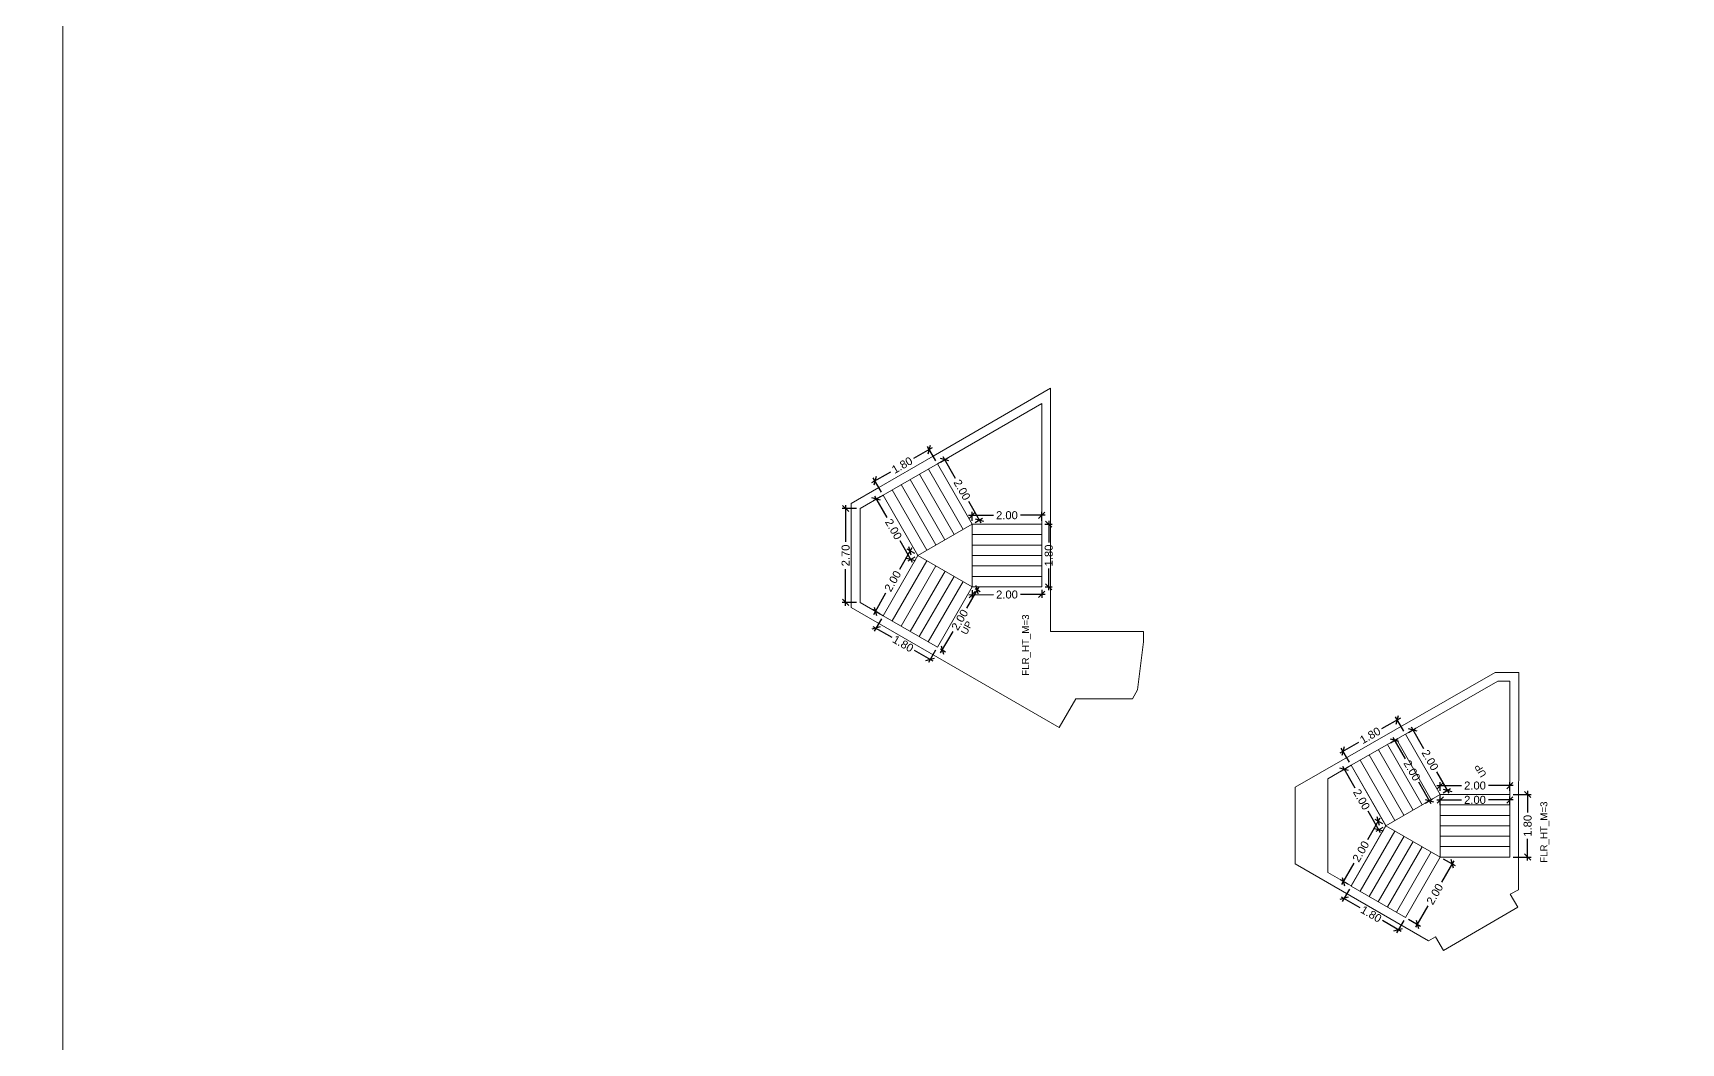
# Model space of a CAD drawing. Header units: metres. Extents: x 256329 to 886268, y -249371 to 355.
# Drawn here: x 286718.36 to 286765.72, y -968.91 to -939.89 of the extents above; entities that cross this region are included whole.
import ezdxf

# ---------------------------------------------------------------- set-up
doc = ezdxf.new("R2010")
doc.units = ezdxf.units.M
doc.header["$MEASUREMENT"] = 0
doc.header["$PDMODE"] = 35
doc.linetypes.add('CONTINOUS', pattern=[0])
doc.layers.get('0').update_dxf_attribs({"lineweight": 18})
doc.layers.get('Defpoints').update_dxf_attribs({"lineweight": 20})
doc.layers.add('A_TEXT', color=4, linetype='Continuous', lineweight=0, transparency=0.3)
for name, color, linetype, lineweight in [('BLK_2_FLR_2_STAIR_3', 7, 'Continuous', 0), ('BLK_2_FLR_2_STAIR_3_FLIGHT_1', 7, 'Continuous', 0), ('BLK_2_FLR_2_STAIR_3_FLIGHT_2', 7, 'Continuous', 0), ('BLK_2_FLR_2_STAIR_3_FLIGHT_3', 7, 'Continuous', 0), ('BLK_2_FLR_2_STAIR_3_LANDING_1', 7, 'Continuous', 0), ('BLK_2_FLR_2_STAIR_3_LANDING_2', 7, 'Continuous', 0), ('BLK_2_FLR_2_STAIR_4', 7, 'Continuous', 0), ('BLK_2_FLR_2_STAIR_4_FLIGHT_1', 7, 'Continuous', 0), ('BLK_2_FLR_2_STAIR_4_FLIGHT_2', 7, 'Continuous', 0), ('BLK_2_FLR_2_STAIR_4_FLIGHT_3', 7, 'Continuous', 0), ('BLK_2_FLR_2_STAIR_4_LANDING_1', 7, 'Continuous', 0), ('BLK_2_FLR_2_STAIR_4_LANDING_2', 7, 'Continuous', 0)]:
    doc.layers.add(name, color=color, linetype=linetype, lineweight=lineweight)
doc.styles.add('Arial', font='arial.ttf')
doc.styles.get("Standard").update_dxf_attribs({"font": 'arial.ttf'})
doc.dimstyles.new('METRIC DIM', dxfattribs={"dimtxt": 0.23, "dimasz": 0.18, "dimexe": 0.1, "dimexo": 0.1, "dimgap": 0.09, "dimtad": 0, "dimzin": 0, "dimdsep": 46, "dimtxsty": 'Standard', "dimblk": 'OBLIQUE', "dimcen": 0, "dimdle": 0.1, "dimclrd": 147, "dimclre": 147, "dimclrt": 7, "dimadec": 0, "dimazin": 0, "dimtfac": 1, "dimtofl": 0, "dimtmove": 0, "dimatfit": 2, "dimfxl": 0.125, "dimtolj": 1, "dimtzin": 0, "dimarcsym": 0})

# ---------------------------------------------------------------- blocks, each defined once
blk = doc.blocks.new('_Oblique')
at = {"color": 0, "linetype": 'ByBlock', "lineweight": -2}
blk.add_line((-0.5, -0.5), (0.5, 0.5), dxfattribs=at)
blk = doc.blocks.new('*D1210')
at = {"layer": 'BLK_2_FLR_2_STAIR_3_FLIGHT_2', "color": 147, "lineweight": -2, "transparency": 16777216}
for p, q in [((286757.655269, -959.576394), (286757.115533, -959.886541)), ((286757.753835, -959.948636), (286757.518742, -959.539512)), ((286755.921176, -960.572849), (286756.460913, -960.262703)), ((286756.193151, -960.845445), (286755.958058, -960.436322))]:
    blk.add_line(p, q, dxfattribs=at)
at = {"layer": 'Defpoints', "color": 0, "linetype": 'CONTINOUS', "transparency": 16777216}
for p in [(286757.568564, -959.626217), (286757.803657, -960.03534, 0.042641), (286756.242974, -960.93215, 0.042641)]:
    blk.add_point(p, dxfattribs=at)
at = {"layer": 'BLK_2_FLR_2_STAIR_3_FLIGHT_2', "color": 147, "linetype": 'CONTINOUS', "lineweight": -2, "transparency": 16777216, "xscale": 0.18, "yscale": 0.18, "zscale": 0.18}
for p, rotation in [((286757.568564, -959.626217), 29.88281300000001), ((286756.007881, -960.523027), 209.882813)]:
    blk.add_blockref('_Oblique', p, dxfattribs=dict(at, rotation=rotation))
at = {"layer": 'BLK_2_FLR_2_STAIR_3_FLIGHT_2', "color": 7, "linetype": 'CONTINOUS', "transparency": 16777216, "insert": (286756.788223, -960.074622), "char_height": 0.23, "attachment_point": 5, "rotation": 29.8828126}
blk.add_mtext('\\A1;1.80', dxfattribs=at)
blk = doc.blocks.new('*D1211')
at = {"layer": 'BLK_2_FLR_2_STAIR_3_FLIGHT_3', "color": 147, "lineweight": -2, "transparency": 16777216}
for p, q in [((286760.90076, -961.769469), (286761.412731, -961.769653)), ((286761.312767, -961.669617), (286761.312543, -962.292117)), ((286761.312048, -963.669617), (286761.312272, -963.047117)), ((286760.900113, -963.569469), (286761.412084, -963.569653))]:
    blk.add_line(p, q, dxfattribs=at)
at = {"layer": 'Defpoints', "color": 0, "linetype": 'CONTINOUS', "transparency": 16777216}
for p in [(286760.80076, -961.769433, 0.042641), (286761.312731, -961.769617), (286760.800113, -963.569433, 0.042641)]:
    blk.add_point(p, dxfattribs=at)
at = {"layer": 'BLK_2_FLR_2_STAIR_3_FLIGHT_3', "color": 147, "linetype": 'CONTINOUS', "lineweight": -2, "transparency": 16777216, "xscale": 0.18, "yscale": 0.18, "zscale": 0.18}
for p, rotation in [((286761.312731, -961.769617), 89.979403), ((286761.312084, -963.569617), 269.979403)]:
    blk.add_blockref('_Oblique', p, dxfattribs=dict(at, rotation=rotation))
at = {"layer": 'BLK_2_FLR_2_STAIR_3_FLIGHT_3', "color": 7, "linetype": 'CONTINOUS', "transparency": 16777216, "insert": (286761.312408, -962.669617), "char_height": 0.23, "attachment_point": 5, "rotation": 89.9794033}
blk.add_mtext('\\A1;1.80', dxfattribs=at)
blk = doc.blocks.new('*D1212')
at = {"layer": 'BLK_2_FLR_2_STAIR_3_LANDING_1', "color": 147, "lineweight": -2, "transparency": 16777216}
for p, q in [((286757.068157, -962.452413), (286756.714014, -963.068339)), ((286757.152738, -962.616397), (286756.93162, -962.489259)), ((286755.970788, -964.360955), (286756.324932, -963.745029)), ((286756.15506, -964.351556), (286755.933942, -964.224418))]:
    blk.add_line(p, q, dxfattribs=at)
at = {"layer": 'Defpoints', "color": 0, "linetype": 'CONTINOUS', "transparency": 16777216}
for p in [(286757.018312, -962.539105), (286757.23943, -962.666243, 0.042641), (286756.241751, -964.401401, 0.042641)]:
    blk.add_point(p, dxfattribs=at)
at = {"layer": 'BLK_2_FLR_2_STAIR_3_LANDING_1', "color": 147, "linetype": 'CONTINOUS', "lineweight": -2, "transparency": 16777216, "xscale": 0.18, "yscale": 0.18, "zscale": 0.18}
for p, rotation in [((286757.018312, -962.539105), 60.102044), ((286756.020634, -964.274264), 240.102044)]:
    blk.add_blockref('_Oblique', p, dxfattribs=dict(at, rotation=rotation))
at = {"layer": 'BLK_2_FLR_2_STAIR_3_LANDING_1', "color": 7, "linetype": 'CONTINOUS', "transparency": 16777216, "insert": (286756.519473, -963.406684), "char_height": 0.23, "attachment_point": 5, "rotation": 60.1020442}
blk.add_mtext('\\A1;2.00', dxfattribs=at)
blk = doc.blocks.new('*D1213')
at = {"layer": 'BLK_2_FLR_2_STAIR_3_LANDING_1', "color": 147, "lineweight": -2, "transparency": 16777216}
for p, q in [((286756.15627, -960.981973), (286755.955551, -961.097311)), ((286755.992433, -960.960784), (286756.346031, -961.576138)), ((286757.088533, -962.868286), (286756.734935, -962.252931)), ((286757.152725, -962.716065), (286756.952006, -962.831404))]:
    blk.add_line(p, q, dxfattribs=at)
at = {"layer": 'Defpoints', "color": 0, "linetype": 'CONTINOUS', "transparency": 16777216}
for p in [(286756.042255, -961.047488), (286756.242974, -960.93215, 0.042641), (286757.23943, -962.666243, 0.042641)]:
    blk.add_point(p, dxfattribs=at)
at = {"layer": 'BLK_2_FLR_2_STAIR_3_LANDING_1', "color": 147, "linetype": 'CONTINOUS', "lineweight": -2, "transparency": 16777216, "xscale": 0.18, "yscale": 0.18, "zscale": 0.18}
for p, rotation in [((286756.042255, -961.047488), 119.882813), ((286757.038711, -962.781581), 299.882813)]:
    blk.add_blockref('_Oblique', p, dxfattribs=dict(at, rotation=rotation))
at = {"layer": 'BLK_2_FLR_2_STAIR_3_LANDING_1', "color": 7, "linetype": 'CONTINOUS', "transparency": 16777216, "insert": (286756.540483, -961.914535), "char_height": 0.23, "attachment_point": 5, "rotation": 299.8828126}
blk.add_mtext('\\A1;2.00', dxfattribs=at)
blk = doc.blocks.new('*D1214')
at = {"layer": 'BLK_2_FLR_2_STAIR_3_LANDING_2', "color": 147, "lineweight": -2, "transparency": 16777216}
for p, q in [((286757.890362, -959.985518), (286758.098488, -959.865923)), ((286757.96196, -959.829041), (286758.315559, -960.444396)), ((286759.058061, -961.736543), (286758.704462, -961.121188)), ((286758.886817, -961.71961), (286759.094943, -961.600015))]:
    blk.add_line(p, q, dxfattribs=at)
at = {"layer": 'Defpoints', "color": 0, "linetype": 'CONTINOUS', "transparency": 16777216}
for p in [(286757.803657, -960.03534, 0.042641), (286758.011783, -959.915746), (286758.800113, -961.769433, 0.042641)]:
    blk.add_point(p, dxfattribs=at)
at = {"layer": 'BLK_2_FLR_2_STAIR_3_LANDING_2', "color": 147, "linetype": 'CONTINOUS', "lineweight": -2, "transparency": 16777216, "xscale": 0.18, "yscale": 0.18, "zscale": 0.18}
for p, rotation in [((286758.011783, -959.915746), 119.882813), ((286759.008239, -961.649838), 299.882813)]:
    blk.add_blockref('_Oblique', p, dxfattribs=dict(at, rotation=rotation))
at = {"layer": 'BLK_2_FLR_2_STAIR_3_LANDING_2', "color": 7, "linetype": 'CONTINOUS', "transparency": 16777216, "insert": (286758.510011, -960.782792), "char_height": 0.23, "attachment_point": 5, "rotation": 299.8828126}
blk.add_mtext('\\A1;2.00', dxfattribs=at)
blk = doc.blocks.new('*D1215')
at = {"layer": 'BLK_2_FLR_2_STAIR_3_LANDING_2', "color": 147, "lineweight": -2, "transparency": 16777216}
for p, q in [((286758.700113, -961.513782), (286759.409826, -961.513782)), ((286758.800113, -961.669433), (286758.800113, -961.413782)), ((286760.900113, -961.513782), (286760.190399, -961.513782)), ((286760.800113, -961.669433), (286760.800113, -961.413782))]:
    blk.add_line(p, q, dxfattribs=at)
at = {"layer": 'Defpoints', "color": 0, "linetype": 'CONTINOUS', "transparency": 16777216}
for p in [(286758.800113, -961.769433, 0.042641), (286760.800113, -961.513782), (286760.800113, -961.769433, 0.042641)]:
    blk.add_point(p, dxfattribs=at)
at = {"layer": 'BLK_2_FLR_2_STAIR_3_LANDING_2', "color": 147, "linetype": 'CONTINOUS', "lineweight": -2, "transparency": 16777216, "xscale": 0.18, "yscale": 0.18, "zscale": 0.18, "rotation": 180}
blk.add_blockref('_Oblique', (286758.800113, -961.513782), dxfattribs=at)
at = {"layer": 'BLK_2_FLR_2_STAIR_3_LANDING_2', "color": 147, "linetype": 'CONTINOUS', "lineweight": -2, "transparency": 16777216, "xscale": 0.18, "yscale": 0.18, "zscale": 0.18}
blk.add_blockref('_Oblique', (286760.800113, -961.513782), dxfattribs=at)
at = {"layer": 'BLK_2_FLR_2_STAIR_3_LANDING_2', "color": 7, "linetype": 'CONTINOUS', "transparency": 16777216, "insert": (286759.800113, -961.513782), "char_height": 0.23, "attachment_point": 5}
blk.add_mtext('\\A1;2.00', dxfattribs=at)
blk = doc.blocks.new('*D1216')
at = {"layer": 'BLK_2_FLR_2_STAIR_3_FLIGHT_1', "color": 147, "lineweight": -2, "transparency": 16777216}
for p, q in [((286756.191768, -964.488013), (286755.986362, -964.843943)), ((286755.949733, -964.707347), (286756.488893, -965.018495)), ((286757.681973, -965.707019), (286757.142814, -965.395871)), ((286757.750784, -965.387719), (286757.545378, -965.743648))]:
    blk.add_line(p, q, dxfattribs=at)
at = {"layer": 'Defpoints', "color": 0, "linetype": 'CONTINOUS', "transparency": 16777216}
for p in [(286756.241751, -964.401401, 0.042641), (286757.800767, -965.301107, 0.042641), (286757.595361, -965.657036)]:
    blk.add_point(p, dxfattribs=at)
at = {"layer": 'BLK_2_FLR_2_STAIR_3_FLIGHT_1', "color": 147, "linetype": 'CONTINOUS', "lineweight": -2, "transparency": 16777216, "xscale": 0.18, "yscale": 0.18, "zscale": 0.18}
for p, rotation in [((286756.036345, -964.757331), 150.01084), ((286757.595361, -965.657036), 330.01084)]:
    blk.add_blockref('_Oblique', p, dxfattribs=dict(at, rotation=rotation))
at = {"layer": 'BLK_2_FLR_2_STAIR_3_FLIGHT_1', "color": 7, "linetype": 'CONTINOUS', "transparency": 16777216, "insert": (286756.815853, -965.207183), "char_height": 0.23, "attachment_point": 5, "rotation": 330.0108404}
blk.add_mtext('\\A1;1.80', dxfattribs=at)
blk = doc.blocks.new('*D1217')
at = {"layer": 'BLK_2_FLR_2_STAIR_4_FLIGHT_2', "color": 147, "lineweight": -2, "transparency": 16777216}
for p, q in [((286744.205733, -951.809006), (286743.665996, -952.119153)), ((286744.304299, -952.181248), (286744.069205, -951.772124)), ((286742.47164, -952.805461), (286743.011377, -952.495315)), ((286742.743615, -953.078057), (286742.508522, -952.668934))]:
    blk.add_line(p, q, dxfattribs=at)
at = {"layer": 'Defpoints', "color": 0, "linetype": 'CONTINOUS', "transparency": 16777216}
for p in [(286744.119028, -951.858829), (286744.354121, -952.267952, 0.042641), (286742.793438, -953.164762, 0.042641)]:
    blk.add_point(p, dxfattribs=at)
at = {"layer": 'BLK_2_FLR_2_STAIR_4_FLIGHT_2', "color": 147, "linetype": 'CONTINOUS', "lineweight": -2, "transparency": 16777216, "xscale": 0.18, "yscale": 0.18, "zscale": 0.18}
for p, rotation in [((286744.119028, -951.858829), 29.88281300000001), ((286742.558345, -952.755639), 209.882813)]:
    blk.add_blockref('_Oblique', p, dxfattribs=dict(at, rotation=rotation))
at = {"layer": 'BLK_2_FLR_2_STAIR_4_FLIGHT_2', "color": 7, "linetype": 'CONTINOUS', "transparency": 16777216, "insert": (286743.338687, -952.307234), "char_height": 0.23, "attachment_point": 5, "rotation": 29.8828126}
blk.add_mtext('\\A1;1.80', dxfattribs=at)
blk = doc.blocks.new('*D1218')
at = {"layer": 'BLK_2_FLR_2_STAIR_4_LANDING_1', "color": 147, "lineweight": -2, "transparency": 16777216}
for p, q in [((286743.618621, -954.685025), (286743.264477, -955.300951)), ((286743.703202, -954.849009), (286743.482084, -954.721871)), ((286742.521252, -956.593567), (286742.875396, -955.977641)), ((286742.705524, -956.584168), (286742.484406, -956.45703))]:
    blk.add_line(p, q, dxfattribs=at)
at = {"layer": 'Defpoints', "color": 0, "linetype": 'CONTINOUS', "transparency": 16777216}
for p in [(286743.568776, -954.771717), (286743.789893, -954.898854, 0.042641), (286742.792215, -956.634013, 0.042641)]:
    blk.add_point(p, dxfattribs=at)
at = {"layer": 'BLK_2_FLR_2_STAIR_4_LANDING_1', "color": 147, "linetype": 'CONTINOUS', "lineweight": -2, "transparency": 16777216, "xscale": 0.18, "yscale": 0.18, "zscale": 0.18}
for p, rotation in [((286743.568776, -954.771717), 60.102044), ((286742.571097, -956.506875), 240.102044)]:
    blk.add_blockref('_Oblique', p, dxfattribs=dict(at, rotation=rotation))
at = {"layer": 'BLK_2_FLR_2_STAIR_4_LANDING_1', "color": 7, "linetype": 'CONTINOUS', "transparency": 16777216, "insert": (286743.069937, -955.639296), "char_height": 0.23, "attachment_point": 5, "rotation": 60.1020442}
blk.add_mtext('\\A1;2.00', dxfattribs=at)
blk = doc.blocks.new('*D1219')
at = {"layer": 'BLK_2_FLR_2_STAIR_4_FLIGHT_2', "color": 147, "lineweight": -2, "transparency": 16777216}
for p, q in [((286742.706733, -953.214585), (286742.506015, -953.329923)), ((286742.542896, -953.193396), (286742.896495, -953.80875)), ((286743.638997, -955.100897), (286743.285398, -954.485543)), ((286743.703189, -954.948677), (286743.50247, -955.064016))]:
    blk.add_line(p, q, dxfattribs=at)
at = {"layer": 'Defpoints', "color": 0, "linetype": 'CONTINOUS', "transparency": 16777216}
for p in [(286742.592719, -953.2801), (286742.793438, -953.164762, 0.042641), (286743.789893, -954.898854, 0.042641)]:
    blk.add_point(p, dxfattribs=at)
at = {"layer": 'BLK_2_FLR_2_STAIR_4_FLIGHT_2', "color": 147, "linetype": 'CONTINOUS', "lineweight": -2, "transparency": 16777216, "xscale": 0.18, "yscale": 0.18, "zscale": 0.18}
for p, rotation in [((286742.592719, -953.2801), 119.882813), ((286743.589174, -955.014193), 299.882813)]:
    blk.add_blockref('_Oblique', p, dxfattribs=dict(at, rotation=rotation))
at = {"layer": 'BLK_2_FLR_2_STAIR_4_FLIGHT_2', "color": 7, "linetype": 'CONTINOUS', "transparency": 16777216, "insert": (286743.090947, -954.147147), "char_height": 0.23, "attachment_point": 5, "rotation": 299.8828126}
blk.add_mtext('\\A1;2.00', dxfattribs=at)
blk = doc.blocks.new('*D1220')
at = {"layer": 'BLK_2_FLR_2_STAIR_4_FLIGHT_3', "color": 147, "lineweight": -2, "transparency": 16777216}
for p, q in [((286745.251595, -956.029772), (286745.961411, -956.026594)), ((286745.351024, -955.902044), (286745.352042, -956.129323)), ((286747.451792, -956.019923), (286746.741976, -956.0231)), ((286747.351223, -955.89309), (286747.352241, -956.120369))]:
    blk.add_line(p, q, dxfattribs=at)
at = {"layer": 'Defpoints', "color": 0, "linetype": 'CONTINOUS', "transparency": 16777216}
for p in [(286745.350577, -955.802045, 0.042641), (286747.350776, -955.793091, 0.042641), (286747.351793, -956.02037)]:
    blk.add_point(p, dxfattribs=at)
at = {"layer": 'BLK_2_FLR_2_STAIR_4_FLIGHT_3', "color": 147, "linetype": 'CONTINOUS', "lineweight": -2, "transparency": 16777216, "xscale": 0.18, "yscale": 0.18, "zscale": 0.18}
for p, rotation in [((286745.351594, -956.029324), 180.256477), ((286747.351793, -956.02037), 0.256477)]:
    blk.add_blockref('_Oblique', p, dxfattribs=dict(at, rotation=rotation))
at = {"layer": 'BLK_2_FLR_2_STAIR_4_FLIGHT_3', "color": 7, "linetype": 'CONTINOUS', "transparency": 16777216, "insert": (286746.351694, -956.024847), "char_height": 0.23, "attachment_point": 5, "rotation": 0.2564771}
blk.add_mtext('\\A1;2.00', dxfattribs=at)
blk = doc.blocks.new('*D1221')
at = {"layer": 'BLK_2_FLR_2_STAIR_4_FLIGHT_1', "color": 147, "lineweight": -2, "transparency": 16777216}
for p, q in [((286745.545502, -955.799078), (286745.190925, -956.413492)), ((286745.437189, -955.852028), (286745.58213, -955.935674)), ((286744.446189, -957.703976), (286744.800766, -957.089562)), ((286744.437843, -957.583702), (286744.582785, -957.667348))]:
    blk.add_line(p, q, dxfattribs=at)
at = {"layer": 'Defpoints', "color": 0, "linetype": 'CONTINOUS', "transparency": 16777216}
for p in [(286745.350577, -955.802045, 0.042641), (286744.351231, -957.533718, 0.042641), (286744.496173, -957.617364)]:
    blk.add_point(p, dxfattribs=at)
at = {"layer": 'BLK_2_FLR_2_STAIR_4_FLIGHT_1', "color": 147, "linetype": 'CONTINOUS', "lineweight": -2, "transparency": 16777216, "xscale": 0.18, "yscale": 0.18, "zscale": 0.18}
for p, rotation in [((286745.495518, -955.88569), 60.01084000000001), ((286744.496173, -957.617364), 240.01084)]:
    blk.add_blockref('_Oblique', p, dxfattribs=dict(at, rotation=rotation))
at = {"layer": 'BLK_2_FLR_2_STAIR_4_FLIGHT_1', "color": 7, "linetype": 'CONTINOUS', "transparency": 16777216, "insert": (286744.995846, -956.751527), "char_height": 0.23, "attachment_point": 5, "rotation": 60.0108404}
blk.add_mtext('\\A1;2.00', dxfattribs=at)
blk = doc.blocks.new('*D1222')
at = {"layer": 'BLK_2_FLR_2_STAIR_4_LANDING_2', "color": 147, "lineweight": -2, "transparency": 16777216}
for p, q in [((286744.440826, -952.218129), (286744.648952, -952.098535)), ((286744.512424, -952.061653), (286744.866023, -952.677007)), ((286745.608525, -953.969155), (286745.254926, -953.3538)), ((286745.437281, -953.952222), (286745.645407, -953.832627))]:
    blk.add_line(p, q, dxfattribs=at)
at = {"layer": 'Defpoints', "color": 0, "linetype": 'CONTINOUS', "transparency": 16777216}
for p in [(286744.354121, -952.267952, 0.042641), (286744.562247, -952.148358), (286745.350577, -954.002045, 0.042641)]:
    blk.add_point(p, dxfattribs=at)
at = {"layer": 'BLK_2_FLR_2_STAIR_4_LANDING_2', "color": 147, "linetype": 'CONTINOUS', "lineweight": -2, "transparency": 16777216, "xscale": 0.18, "yscale": 0.18, "zscale": 0.18}
for p, rotation in [((286744.562247, -952.148358), 119.882813), ((286745.558702, -953.88245), 299.882813)]:
    blk.add_blockref('_Oblique', p, dxfattribs=dict(at, rotation=rotation))
at = {"layer": 'BLK_2_FLR_2_STAIR_4_LANDING_2', "color": 7, "linetype": 'CONTINOUS', "transparency": 16777216, "insert": (286745.060475, -953.015404), "char_height": 0.23, "attachment_point": 5, "rotation": 299.8828126}
blk.add_mtext('\\A1;2.00', dxfattribs=at)
blk = doc.blocks.new('*D1223')
at = {"layer": 'BLK_2_FLR_2_STAIR_4_LANDING_2', "color": 147, "lineweight": -2, "transparency": 16777216}
for p, q in [((286745.250577, -953.746394), (286745.96029, -953.746394)), ((286745.350577, -953.902045), (286745.350577, -953.646394)), ((286747.450577, -953.746394), (286746.740863, -953.746394)), ((286747.350577, -953.902045), (286747.350577, -953.646394))]:
    blk.add_line(p, q, dxfattribs=at)
at = {"layer": 'Defpoints', "color": 0, "linetype": 'CONTINOUS', "transparency": 16777216}
for p in [(286747.350577, -953.746394), (286745.350577, -954.002045, 0.042641), (286747.350577, -954.002045, 0.042641)]:
    blk.add_point(p, dxfattribs=at)
at = {"layer": 'BLK_2_FLR_2_STAIR_4_LANDING_2', "color": 147, "linetype": 'CONTINOUS', "lineweight": -2, "transparency": 16777216, "xscale": 0.18, "yscale": 0.18, "zscale": 0.18, "rotation": 180}
blk.add_blockref('_Oblique', (286745.350577, -953.746394), dxfattribs=at)
at = {"layer": 'BLK_2_FLR_2_STAIR_4_LANDING_2', "color": 147, "linetype": 'CONTINOUS', "lineweight": -2, "transparency": 16777216, "xscale": 0.18, "yscale": 0.18, "zscale": 0.18}
blk.add_blockref('_Oblique', (286747.350577, -953.746394), dxfattribs=at)
at = {"layer": 'BLK_2_FLR_2_STAIR_4_LANDING_2', "color": 7, "linetype": 'CONTINOUS', "transparency": 16777216, "insert": (286746.350577, -953.746394), "char_height": 0.23, "attachment_point": 5}
blk.add_mtext('\\A1;2.00', dxfattribs=at)
blk = doc.blocks.new('*D1224')
at = {"layer": 'BLK_2_FLR_2_STAIR_4_FLIGHT_1', "color": 147, "lineweight": -2, "transparency": 16777216}
for p, q in [((286742.500197, -956.939959), (286743.039357, -957.251107)), ((286742.742232, -956.720625), (286742.536825, -957.076555)), ((286744.232437, -957.939631), (286743.693277, -957.628483)), ((286744.301248, -957.62033), (286744.095841, -957.97626))]:
    blk.add_line(p, q, dxfattribs=at)
at = {"layer": 'Defpoints', "color": 0, "linetype": 'CONTINOUS', "transparency": 16777216}
for p in [(286742.792215, -956.634013, 0.042641), (286744.351231, -957.533718, 0.042641), (286744.145825, -957.889648)]:
    blk.add_point(p, dxfattribs=at)
at = {"layer": 'BLK_2_FLR_2_STAIR_4_FLIGHT_1', "color": 147, "linetype": 'CONTINOUS', "lineweight": -2, "transparency": 16777216, "xscale": 0.18, "yscale": 0.18, "zscale": 0.18}
for p, rotation in [((286742.586809, -956.989943), 150.01084), ((286744.145825, -957.889648), 330.01084)]:
    blk.add_blockref('_Oblique', p, dxfattribs=dict(at, rotation=rotation))
at = {"layer": 'BLK_2_FLR_2_STAIR_4_FLIGHT_1', "color": 7, "linetype": 'CONTINOUS', "transparency": 16777216, "insert": (286743.366317, -957.439795), "char_height": 0.23, "attachment_point": 5, "rotation": 330.0108404}
blk.add_mtext('\\A1;1.80', dxfattribs=at)
blk = doc.blocks.new('*D1225')
at = {"layer": 'BLK_2_FLR_2_STAIR_4_FLIGHT_3', "color": 147, "lineweight": -2, "transparency": 16777216}
for p, q in [((286747.436778, -954.002045), (286747.651925, -954.002045)), ((286747.551925, -953.902045), (286747.551925, -954.524545)), ((286747.551925, -955.902045), (286747.551925, -955.279545)), ((286747.450577, -955.802045), (286747.651925, -955.802045))]:
    blk.add_line(p, q, dxfattribs=at)
at = {"layer": 'Defpoints', "color": 0, "linetype": 'CONTINOUS', "transparency": 16777216}
for p in [(286747.336778, -954.002045, 0.042641), (286747.551925, -954.002045), (286747.350577, -955.802045, 0.042641)]:
    blk.add_point(p, dxfattribs=at)
at = {"layer": 'BLK_2_FLR_2_STAIR_4_FLIGHT_3', "color": 147, "linetype": 'CONTINOUS', "lineweight": -2, "transparency": 16777216, "xscale": 0.18, "yscale": 0.18, "zscale": 0.18}
for p, rotation in [((286747.551925, -954.002045), 90), ((286747.551925, -955.802045), 270)]:
    blk.add_blockref('_Oblique', p, dxfattribs=dict(at, rotation=rotation))
at = {"layer": 'BLK_2_FLR_2_STAIR_4_FLIGHT_3', "color": 7, "linetype": 'CONTINOUS', "transparency": 16777216, "insert": (286747.551925, -954.902045), "char_height": 0.23, "attachment_point": 5, "rotation": 90}
blk.add_mtext('\\A1;1.80', dxfattribs=at)
blk = doc.blocks.new('*D1226')
at = {"layer": 'BLK_2_FLR_2_STAIR_4_LANDING_1', "color": 147, "lineweight": -2, "transparency": 16777216}
for p, q in [((286742.029664, -953.551755), (286741.61583, -953.551755)), ((286741.71583, -953.451755), (286741.71583, -954.510939)), ((286741.71583, -956.350695), (286741.71583, -955.291512)), ((286742.029, -956.250695), (286741.61583, -956.250695))]:
    blk.add_line(p, q, dxfattribs=at)
at = {"layer": 'Defpoints', "color": 0, "linetype": 'CONTINOUS', "transparency": 16777216}
for p in [(286741.71583, -953.551755), (286742.129664, -953.551755, 0.042641), (286742.129, -956.250695, 0.042641)]:
    blk.add_point(p, dxfattribs=at)
at = {"layer": 'BLK_2_FLR_2_STAIR_4_LANDING_1', "color": 147, "linetype": 'CONTINOUS', "lineweight": -2, "transparency": 16777216, "xscale": 0.18, "yscale": 0.18, "zscale": 0.18}
for p, rotation in [((286741.71583, -953.551755), 90), ((286741.71583, -956.250695), 270)]:
    blk.add_blockref('_Oblique', p, dxfattribs=dict(at, rotation=rotation))
at = {"layer": 'BLK_2_FLR_2_STAIR_4_LANDING_1', "color": 7, "linetype": 'CONTINOUS', "transparency": 16777216, "insert": (286741.71583, -954.901225), "char_height": 0.23, "attachment_point": 5, "rotation": 90}
blk.add_mtext('\\A1;2.70', dxfattribs=at)
blk = doc.blocks.new('*D1227')
at = {"layer": 'BLK_2_FLR_2_STAIR_3_FLIGHT_3', "color": 147, "lineweight": -2, "transparency": 16777216}
for p, q in [((286758.700113, -961.925386), (286759.409826, -961.925386)), ((286758.800113, -962.081036), (286758.800113, -961.825386)), ((286760.900113, -961.925386), (286760.190399, -961.925386)), ((286760.800113, -962.081036), (286760.800113, -961.825386))]:
    blk.add_line(p, q, dxfattribs=at)
at = {"layer": 'Defpoints', "color": 0, "linetype": 'CONTINOUS', "transparency": 16777216}
for p in [(286758.800113, -962.181036, 0.042641), (286760.800113, -961.925386), (286760.800113, -962.181036, 0.042641)]:
    blk.add_point(p, dxfattribs=at)
at = {"layer": 'BLK_2_FLR_2_STAIR_3_FLIGHT_3', "color": 147, "linetype": 'CONTINOUS', "lineweight": -2, "transparency": 16777216, "xscale": 0.18, "yscale": 0.18, "zscale": 0.18, "rotation": 180}
blk.add_blockref('_Oblique', (286758.800113, -961.925386), dxfattribs=at)
at = {"layer": 'BLK_2_FLR_2_STAIR_3_FLIGHT_3', "color": 147, "linetype": 'CONTINOUS', "lineweight": -2, "transparency": 16777216, "xscale": 0.18, "yscale": 0.18, "zscale": 0.18}
blk.add_blockref('_Oblique', (286760.800113, -961.925386), dxfattribs=at)
at = {"layer": 'BLK_2_FLR_2_STAIR_3_FLIGHT_3', "color": 7, "linetype": 'CONTINOUS', "transparency": 16777216, "insert": (286759.800113, -961.925386), "char_height": 0.23, "attachment_point": 5}
blk.add_mtext('\\A1;2.00', dxfattribs=at)
blk = doc.blocks.new('*D1347')
at = {"layer": 'BLK_2_FLR_2_STAIR_3_FLIGHT_1', "color": 147, "lineweight": -2, "transparency": 16777216}
for p, q in [((286759.194517, -963.678336), (286758.840373, -964.294262)), ((286758.888505, -963.617737), (286759.231363, -963.814873)), ((286758.097148, -965.586877), (286758.451291, -964.970952)), ((286757.890826, -965.352896), (286758.233685, -965.550032))]:
    blk.add_line(p, q, dxfattribs=at)
at = {"layer": 'Defpoints', "color": 0, "linetype": 'CONTINOUS', "transparency": 16777216}
for p in [(286758.801813, -963.567891, 0.042641), (286759.144672, -963.765027), (286757.804135, -965.30305, 0.042641)]:
    blk.add_point(p, dxfattribs=at)
at = {"layer": 'BLK_2_FLR_2_STAIR_3_FLIGHT_1', "color": 147, "linetype": 'CONTINOUS', "lineweight": -2, "transparency": 16777216, "xscale": 0.18, "yscale": 0.18, "zscale": 0.18}
for p, rotation in [((286759.144672, -963.765027), 60.102044), ((286758.146993, -965.500186), 240.102044)]:
    blk.add_blockref('_Oblique', p, dxfattribs=dict(at, rotation=rotation))
at = {"layer": 'BLK_2_FLR_2_STAIR_3_FLIGHT_1', "color": 7, "linetype": 'CONTINOUS', "transparency": 16777216, "insert": (286758.645832, -964.632607), "char_height": 0.23, "attachment_point": 5, "rotation": 60.1020442}
blk.add_mtext('\\A1;2.00', dxfattribs=at)
blk = doc.blocks.new('*D1348')
at = {"layer": 'BLK_2_FLR_2_STAIR_3_FLIGHT_2', "color": 147, "lineweight": -2, "transparency": 16777216}
for p, q in [((286757.370134, -960.284454), (286757.57826, -960.16486)), ((286757.441733, -960.127978), (286757.795332, -960.743332)), ((286758.537834, -962.035479), (286758.184235, -961.420125)), ((286758.36659, -962.018547), (286758.574715, -961.898952))]:
    blk.add_line(p, q, dxfattribs=at)
at = {"layer": 'Defpoints', "color": 0, "linetype": 'CONTINOUS', "transparency": 16777216}
for p in [(286757.28343, -960.334277, 0.042641), (286757.491555, -960.214682), (286758.279885, -962.068369, 0.042641)]:
    blk.add_point(p, dxfattribs=at)
at = {"layer": 'BLK_2_FLR_2_STAIR_3_FLIGHT_2', "color": 147, "linetype": 'CONTINOUS', "lineweight": -2, "transparency": 16777216, "xscale": 0.18, "yscale": 0.18, "zscale": 0.18}
for p, rotation in [((286757.491555, -960.214682), 119.882813), ((286758.488011, -961.948775), 299.882813)]:
    blk.add_blockref('_Oblique', p, dxfattribs=dict(at, rotation=rotation))
at = {"layer": 'BLK_2_FLR_2_STAIR_3_FLIGHT_2', "color": 7, "linetype": 'CONTINOUS', "transparency": 16777216, "insert": (286757.989783, -961.081729), "char_height": 0.23, "attachment_point": 5, "rotation": 299.8828126}
blk.add_mtext('\\A1;2.00', dxfattribs=at)

msp = doc.modelspace()

# ---------------------------------------------------------------- linework, layer by layer
at = {"color": 5, "linetype": 'CONTINOUS'}
for p, q in [((286758.800113, -961.769433), (286757.23943, -962.666243)), ((286758.800113, -963.569433), (286758.800113, -961.769433))]:
    msp.add_line(p, q, dxfattribs=at)
at = {"elevation": 101311.467758}
msp.add_lwpolyline([(286719.223832, -847.172887), (286848.028982, -847.172887), (286848.028982, -1131.117131), (286719.223832, -1131.117131)], close=True, dxfattribs=at)
at = {"color": 5, "linetype": 'CONTINOUS'}
msp.add_lwpolyline([(286758.800113, -963.569433), (286757.23943, -962.666243)], dxfattribs=at)
at = {"layer": 'BLK_2_FLR_2_STAIR_3', "color": 7, "linetype": 'CONTINOUS'}
msp.add_lwpolyline([(286754.635121, -961.563902), (286754.635121, -963.766694), (286758.467335, -965.978257), (286758.663134, -965.865126), (286758.892895, -966.253651), (286761.031077, -965.007959), (286760.814686, -964.632086), (286761.053393, -964.512352), (286761.054957, -958.260609), (286760.384005, -958.260442)], close=True, dxfattribs=at)
at = {"layer": 'BLK_2_FLR_2_STAIR_3_FLIGHT_1', "color": 3, "linetype": 'CONTINOUS'}
for p, q in [((286757.23943, -962.666243), (286756.241751, -964.401401)), ((286757.500933, -962.819679), (286756.501587, -964.551352)), ((286757.760769, -962.969629), (286756.761423, -964.701303)), ((286758.020605, -963.11958), (286757.021259, -964.851254)), ((286758.280441, -963.269531), (286757.281095, -965.001205)), ((286758.540277, -963.419482), (286757.540931, -965.151156)), ((286758.800113, -963.569433), (286757.800767, -965.301107))]:
    msp.add_line(p, q, dxfattribs=at)
at = {"layer": 'BLK_2_FLR_2_STAIR_3_FLIGHT_1', "ltscale": 0.05}
msp.add_lwpolyline([(286757.23943, -962.666243), (286758.800113, -963.569433), (286757.800767, -965.301107), (286756.241751, -964.401401), (286757.23943, -962.666243)], dxfattribs=at)
at = {"layer": 'BLK_2_FLR_2_STAIR_3_FLIGHT_2', "color": 3, "linetype": 'CONTINOUS'}
for p, q in [((286758.279885, -962.068369), (286757.28343, -960.334277)), ((286758.539999, -961.918901), (286757.543544, -960.184809)), ((286758.800113, -961.769433), (286757.803657, -960.03534)), ((286757.499543, -962.516774), (286756.503088, -960.782682)), ((286757.759657, -962.367306), (286756.763202, -960.633214)), ((286758.019771, -962.217838), (286757.023316, -960.483745)), ((286757.23943, -962.666243), (286756.242974, -960.93215)), ((286758.798642, -962.059333), (286758.798363, -962.05885))]:
    msp.add_line(p, q, dxfattribs=at)
at = {"layer": 'BLK_2_FLR_2_STAIR_3_FLIGHT_2', "color": 7, "linetype": 'CONTINOUS'}
msp.add_lwpolyline([(286756.242974, -960.93215), (286757.803657, -960.03534), (286758.800113, -961.769433), (286757.23943, -962.666243), (286756.242974, -960.93215)], dxfattribs=at)
at = {"layer": 'BLK_2_FLR_2_STAIR_3_FLIGHT_3', "color": 3, "linetype": 'CONTINOUS'}
for p, q in [((286758.800113, -961.769433), (286760.800113, -961.769433)), ((286758.800113, -962.069433), (286760.800113, -962.069433)), ((286758.800113, -962.369433), (286760.800113, -962.369433)), ((286758.800113, -962.669433), (286760.800113, -962.669433)), ((286758.800113, -962.969433), (286760.800113, -962.969433)), ((286758.800113, -963.269433), (286760.800113, -963.269433)), ((286758.800113, -963.569433), (286760.800113, -963.569433))]:
    msp.add_line(p, q, dxfattribs=at)
at = {"layer": 'BLK_2_FLR_2_STAIR_3_FLIGHT_3', "color": 7, "linetype": 'CONTINOUS'}
msp.add_lwpolyline([(286758.800113, -963.569433), (286758.800113, -961.769433), (286760.800113, -961.769433), (286760.800113, -963.569433)], close=True, dxfattribs=at)
at = {"layer": 'BLK_2_FLR_2_STAIR_3_LANDING_1', "color": 7, "linetype": 'CONTINOUS'}
msp.add_lwpolyline([(286755.575171, -964.016136), (286755.575835, -961.317196), (286756.239609, -960.930203), (286757.236064, -962.664295), (286756.238386, -964.399454), (286755.575171, -964.016136)], dxfattribs=at)
at = {"layer": 'BLK_2_FLR_2_STAIR_3_LANDING_2', "color": 7, "linetype": 'CONTINOUS'}
msp.add_lwpolyline([(286758.800113, -961.769433), (286757.803657, -960.03534), (286760.451574, -958.513777), (286760.801574, -958.513865), (286760.800113, -961.769433), (286758.800113, -961.769433)], dxfattribs=at)
at = {"layer": 'BLK_2_FLR_2_STAIR_4', "color": 7, "linetype": 'CONTINOUS'}
msp.add_lwpolyline([(286741.875646, -956.396891), (286741.876381, -953.406196), (286742.666537, -952.945519), (286744.227672, -952.04845), (286747.605558, -950.09764), (286747.602532, -957.090042), (286750.279124, -957.090712), (286750.279051, -957.380005), (286750.101486, -958.765187), (286749.955275, -959.018519), (286748.332334, -959.018207), (286747.852124, -959.849172)], close=True, dxfattribs=at)
at = {"layer": 'BLK_2_FLR_2_STAIR_4_FLIGHT_1', "color": 3, "linetype": 'CONTINOUS'}
for p, q in [((286743.789893, -954.898854), (286742.792215, -956.634013)), ((286744.051397, -955.05229), (286743.052051, -956.783964)), ((286744.311233, -955.202241), (286743.311887, -956.933915)), ((286744.571069, -955.352192), (286743.571723, -957.083866)), ((286744.830905, -955.502143), (286743.831559, -957.233817)), ((286745.090741, -955.652094), (286744.091395, -957.383767)), ((286745.350577, -955.802045), (286744.351231, -957.533718))]:
    msp.add_line(p, q, dxfattribs=at)
at = {"layer": 'BLK_2_FLR_2_STAIR_4_FLIGHT_1', "ltscale": 0.05}
msp.add_lwpolyline([(286743.789893, -954.898854), (286745.350577, -955.802045), (286744.351231, -957.533718), (286742.792215, -956.634013), (286743.789893, -954.898854)], dxfattribs=at)
at = {"layer": 'BLK_2_FLR_2_STAIR_4_FLIGHT_2', "color": 3, "linetype": 'CONTINOUS'}
for p, q in [((286745.350577, -954.002045), (286744.354121, -952.267952)), ((286744.570235, -954.45045), (286743.57378, -952.716357)), ((286744.830349, -954.300981), (286743.833894, -952.566889)), ((286745.090463, -954.151513), (286744.094007, -952.41742)), ((286743.789893, -954.898854), (286742.793438, -953.164762)), ((286744.050007, -954.749386), (286743.053552, -953.015294)), ((286744.310121, -954.599918), (286743.313666, -952.865825))]:
    msp.add_line(p, q, dxfattribs=at)
at = {"layer": 'BLK_2_FLR_2_STAIR_4_FLIGHT_2', "color": 7, "linetype": 'CONTINOUS'}
msp.add_lwpolyline([(286742.793438, -953.164762), (286744.354121, -952.267952), (286745.350577, -954.002045), (286743.789893, -954.898854), (286742.793438, -953.164762)], dxfattribs=at)
at = {"layer": 'BLK_2_FLR_2_STAIR_4_FLIGHT_3', "color": 3, "linetype": 'CONTINOUS'}
for p, q in [((286745.350577, -954.002045), (286747.350577, -954.002045)), ((286745.350577, -954.302045), (286747.350577, -954.302045)), ((286745.350577, -954.602045), (286747.350577, -954.602045)), ((286745.350577, -954.902045), (286747.350577, -954.902045)), ((286745.350577, -955.202045), (286747.350577, -955.202045)), ((286745.350577, -955.502045), (286747.350577, -955.502045)), ((286745.350577, -955.802045), (286747.350577, -955.802045))]:
    msp.add_line(p, q, dxfattribs=at)
at = {"layer": 'BLK_2_FLR_2_STAIR_4_FLIGHT_3', "color": 7, "linetype": 'CONTINOUS'}
msp.add_lwpolyline([(286745.350577, -955.802045), (286745.350577, -954.002045), (286747.350577, -954.002045), (286747.350577, -955.802045)], close=True, dxfattribs=at)
at = {"layer": 'BLK_2_FLR_2_STAIR_4_LANDING_1', "color": 7, "linetype": 'CONTINOUS'}
msp.add_lwpolyline([(286742.129, -956.250695), (286742.129664, -953.551755), (286742.793438, -953.164762), (286743.789893, -954.898854), (286742.792215, -956.634013), (286742.129, -956.250695)], dxfattribs=at)
at = {"layer": 'BLK_2_FLR_2_STAIR_4_LANDING_2', "ltscale": 0.05}
msp.add_lwpolyline([(286745.350577, -954.002045), (286744.354121, -952.267952), (286747.3513, -950.53701), (286747.3513, -954.002044), (286745.350577, -954.002045)], dxfattribs=at)

# ---------------------------------------------------------------- texts
at = {"layer": 'A_TEXT', "lineweight": 0, "char_height": 0.2, "width": 2.485498, "attachment_point": 9, "style": 'Arial'}
for insert, rotation in [((286745.762278, -956.131543), 61.8720228), ((286759.53884, -960.154493), 120.0054902)]:
    msp.add_mtext('\\pxi2.2673,qc;UP', dxfattribs=dict(at, insert=insert, rotation=rotation))
at = {"layer": 'BLK_2_FLR_2_STAIR_3', "color": 7, "linetype": 'CONTINOUS', "insert": (286761.677873, -963.733969, -0.042641), "char_height": 0.2, "attachment_point": 1, "rotation": 90}
msp.add_mtext_dynamic_manual_height_columns('FLR_HT_M=3', width=2.272281, gutter_width=0.405, heights=[0.300679], dxfattribs=at)
at = {"layer": 'BLK_2_FLR_2_STAIR_4', "color": 7, "linetype": 'CONTINOUS', "insert": (286746.784883, -958.359288, -0.042641), "char_height": 0.2, "attachment_point": 1, "rotation": 90}
msp.add_mtext_dynamic_manual_height_columns('FLR_HT_M=3', width=2.272281, gutter_width=0.405, heights=[0.300679], dxfattribs=at)

# ---------------------------------------------------------------- dimensions: what is measured, and where the dimension line sits
at = {"layer": 'BLK_2_FLR_2_STAIR_3_FLIGHT_1', "color": 2, "linetype": 'CONTINOUS'}
dim = msp.add_aligned_dim(p1=(286757.804135, -965.30305), p2=(286758.801813, -963.567891), distance=-0.395493, dimstyle='METRIC DIM', override={"dimfxl": 0.18}, dxfattribs=at)
dim.commit()
dim.dimension.update_dxf_attribs({"geometry": '*D1347', "text_midpoint": (286758.645832, -964.632607, -0.042641)})
at = {"layer": 'BLK_2_FLR_2_STAIR_3_FLIGHT_1', "color": 1, "linetype": 'CONTINOUS'}
dim = msp.add_aligned_dim(p1=(286756.241751, -964.401401), p2=(286757.800767, -965.301107), distance=-0.410947, dimstyle='METRIC DIM', override={"dimfxl": 0.18}, dxfattribs=at)
dim.commit()
dim.dimension.update_dxf_attribs({"geometry": '*D1216', "text_midpoint": (286756.815853, -965.207183, -0.042641)})
at = {"layer": 'BLK_2_FLR_2_STAIR_3_FLIGHT_2', "color": 1, "linetype": 'CONTINOUS'}
dim = msp.add_aligned_dim(p1=(286756.242974, -960.93215), p2=(286757.803657, -960.03534), distance=0.471858, dimstyle='METRIC DIM', override={"dimfxl": 0.18}, dxfattribs=at)
dim.commit()
dim.dimension.update_dxf_attribs({"geometry": '*D1210', "text_midpoint": (286756.788223, -960.074622, -0.042641)})
at = {"layer": 'BLK_2_FLR_2_STAIR_3_FLIGHT_2', "color": 2, "linetype": 'CONTINOUS'}
dim = msp.add_aligned_dim(p1=(286758.279885, -962.068369), p2=(286757.28343, -960.334277), distance=-0.24004, dimstyle='METRIC DIM', override={"dimfxl": 0.18}, dxfattribs=at)
dim.commit()
dim.dimension.update_dxf_attribs({"geometry": '*D1348', "text_midpoint": (286757.989783, -961.081729, -0.042641)})
at = {"layer": 'BLK_2_FLR_2_STAIR_3_FLIGHT_3', "color": 2, "linetype": 'CONTINOUS'}
dim = msp.add_aligned_dim(p1=(286758.800113, -962.181036), p2=(286760.800113, -962.181036), distance=0.25565, dimstyle='METRIC DIM', override={"dimfxl": 0.18}, dxfattribs=at)
dim.commit()
dim.dimension.update_dxf_attribs({"geometry": '*D1227', "text_midpoint": (286759.800113, -961.925386, -0.042641)})
at = {"layer": 'BLK_2_FLR_2_STAIR_3_FLIGHT_3', "color": 1, "linetype": 'CONTINOUS'}
dim = msp.add_aligned_dim(p1=(286760.800113, -963.569433), p2=(286760.80076, -961.769433), distance=-0.511971, dimstyle='METRIC DIM', override={"dimfxl": 0.18}, dxfattribs=at)
dim.commit()
dim.dimension.update_dxf_attribs({"geometry": '*D1211', "text_midpoint": (286761.312408, -962.669617, -0.042641)})
at = {"layer": 'BLK_2_FLR_2_STAIR_3_LANDING_1', "color": 1, "linetype": 'CONTINOUS'}
dim = msp.add_aligned_dim(p1=(286757.23943, -962.666243), p2=(286756.242974, -960.93215), distance=0.231497, dimstyle='METRIC DIM', override={"dimfxl": 0.18}, dxfattribs=at)
dim.commit()
dim.dimension.update_dxf_attribs({"geometry": '*D1213', "text_midpoint": (286756.540483, -961.914535, -0.042641)})
at = {"layer": 'BLK_2_FLR_2_STAIR_3_LANDING_1', "color": 2, "linetype": 'CONTINOUS'}
dim = msp.add_aligned_dim(p1=(286756.241751, -964.401401), p2=(286757.23943, -962.666243), distance=0.255063, dimstyle='METRIC DIM', override={"dimfxl": 0.18}, dxfattribs=at)
dim.commit()
dim.dimension.update_dxf_attribs({"geometry": '*D1212', "text_midpoint": (286756.519473, -963.406684, -0.042641)})
at = {"layer": 'BLK_2_FLR_2_STAIR_3_LANDING_2', "color": 2, "linetype": 'CONTINOUS'}
for p2, distance, picture, middle in [((286757.803657, -960.03534), -0.24004, '*D1214', (286758.510011, -960.782792, -0.042641)), ((286760.800113, -961.769433), 0.255651, '*D1215', (286759.800113, -961.513782, -0.042641))]:
    dim = msp.add_aligned_dim(p1=(286758.800113, -961.769433), p2=p2, distance=distance, dimstyle='METRIC DIM', override={"dimfxl": 0.18}, dxfattribs=at)
    dim.commit()
    dim.dimension.update_dxf_attribs({"geometry": picture, "text_midpoint": middle})
at = {"layer": 'BLK_2_FLR_2_STAIR_4_FLIGHT_1', "color": 2, "linetype": 'CONTINOUS'}
dim = msp.add_aligned_dim(p1=(286745.350577, -955.802045), p2=(286744.351231, -957.533718), distance=0.167346, dimstyle='METRIC DIM', override={"dimfxl": 0.18}, dxfattribs=at)
dim.commit()
dim.dimension.update_dxf_attribs({"geometry": '*D1221', "text_midpoint": (286744.995846, -956.751527, -0.042641)})
at = {"layer": 'BLK_2_FLR_2_STAIR_4_FLIGHT_1', "color": 1, "linetype": 'CONTINOUS'}
dim = msp.add_aligned_dim(p1=(286742.792215, -956.634013), p2=(286744.351231, -957.533718), distance=-0.410947, dimstyle='METRIC DIM', override={"dimfxl": 0.18}, dxfattribs=at)
dim.commit()
dim.dimension.update_dxf_attribs({"geometry": '*D1224', "text_midpoint": (286743.366317, -957.439795, -0.042641)})
at = {"layer": 'BLK_2_FLR_2_STAIR_4_FLIGHT_2', "color": 1, "linetype": 'CONTINOUS'}
dim = msp.add_aligned_dim(p1=(286742.793438, -953.164762), p2=(286744.354121, -952.267952), distance=0.471858, dimstyle='METRIC DIM', override={"dimfxl": 0.18}, dxfattribs=at)
dim.commit()
dim.dimension.update_dxf_attribs({"geometry": '*D1217', "text_midpoint": (286743.338687, -952.307234, -0.042641)})
at = {"layer": 'BLK_2_FLR_2_STAIR_4_FLIGHT_2', "color": 2, "linetype": 'CONTINOUS'}
dim = msp.add_aligned_dim(p1=(286743.789893, -954.898854), p2=(286742.793438, -953.164762), distance=0.231497, dimstyle='METRIC DIM', override={"dimfxl": 0.18}, dxfattribs=at)
dim.commit()
dim.dimension.update_dxf_attribs({"geometry": '*D1219', "text_midpoint": (286743.090947, -954.147147, -0.042641)})
at = {"layer": 'BLK_2_FLR_2_STAIR_4_FLIGHT_3', "color": 1, "linetype": 'CONTINOUS'}
dim = msp.add_linear_dim(base=(286747.551925, -954.002045, -0.042641), p1=(286747.350577, -955.802045), p2=(286747.336778, -954.002045), angle=90, dimstyle='METRIC DIM', override={"dimfxl": 0.18}, dxfattribs=at)
dim.commit()
dim.dimension.update_dxf_attribs({"geometry": '*D1225', "text_midpoint": (286747.551925, -954.902045, -0.042641)})
at = {"layer": 'BLK_2_FLR_2_STAIR_4_FLIGHT_3', "color": 2, "linetype": 'CONTINOUS'}
dim = msp.add_aligned_dim(p1=(286745.350577, -955.802045), p2=(286747.350776, -955.793091), distance=-0.227281, dimstyle='METRIC DIM', override={"dimfxl": 0.18}, dxfattribs=at)
dim.commit()
dim.dimension.update_dxf_attribs({"geometry": '*D1220', "text_midpoint": (286746.351694, -956.024847, -0.042641)})
at = {"layer": 'BLK_2_FLR_2_STAIR_4_LANDING_1', "color": 1, "linetype": 'CONTINOUS'}
dim = msp.add_linear_dim(base=(286741.71583, -953.551755, -0.042641), p1=(286742.129, -956.250695), p2=(286742.129664, -953.551755), angle=90, dimstyle='METRIC DIM', override={"dimfxl": 0.18}, dxfattribs=at)
dim.commit()
dim.dimension.update_dxf_attribs({"geometry": '*D1226', "text_midpoint": (286741.71583, -954.901225, -0.042641)})
at = {"layer": 'BLK_2_FLR_2_STAIR_4_LANDING_1', "color": 2, "linetype": 'CONTINOUS'}
dim = msp.add_aligned_dim(p1=(286742.792215, -956.634013), p2=(286743.789893, -954.898854), distance=0.255062, dimstyle='METRIC DIM', override={"dimfxl": 0.18}, dxfattribs=at)
dim.commit()
dim.dimension.update_dxf_attribs({"geometry": '*D1218', "text_midpoint": (286743.069937, -955.639296, -0.042641)})
at = {"layer": 'BLK_2_FLR_2_STAIR_4_LANDING_2', "color": 1, "linetype": 'CONTINOUS'}
dim = msp.add_aligned_dim(p1=(286745.350577, -954.002045), p2=(286744.354121, -952.267952), distance=-0.24004, dimstyle='METRIC DIM', override={"dimfxl": 0.18}, dxfattribs=at)
dim.commit()
dim.dimension.update_dxf_attribs({"geometry": '*D1222', "text_midpoint": (286745.060475, -953.015404, -0.042641)})
at = {"layer": 'BLK_2_FLR_2_STAIR_4_LANDING_2', "color": 2, "linetype": 'CONTINOUS'}
dim = msp.add_aligned_dim(p1=(286745.350577, -954.002045), p2=(286747.350577, -954.002045), distance=0.255651, dimstyle='METRIC DIM', override={"dimfxl": 0.18}, dxfattribs=at)
dim.commit()
dim.dimension.update_dxf_attribs({"geometry": '*D1223', "text_midpoint": (286746.350577, -953.746394, -0.042641)})

doc.saveas('drawing.dxf')
